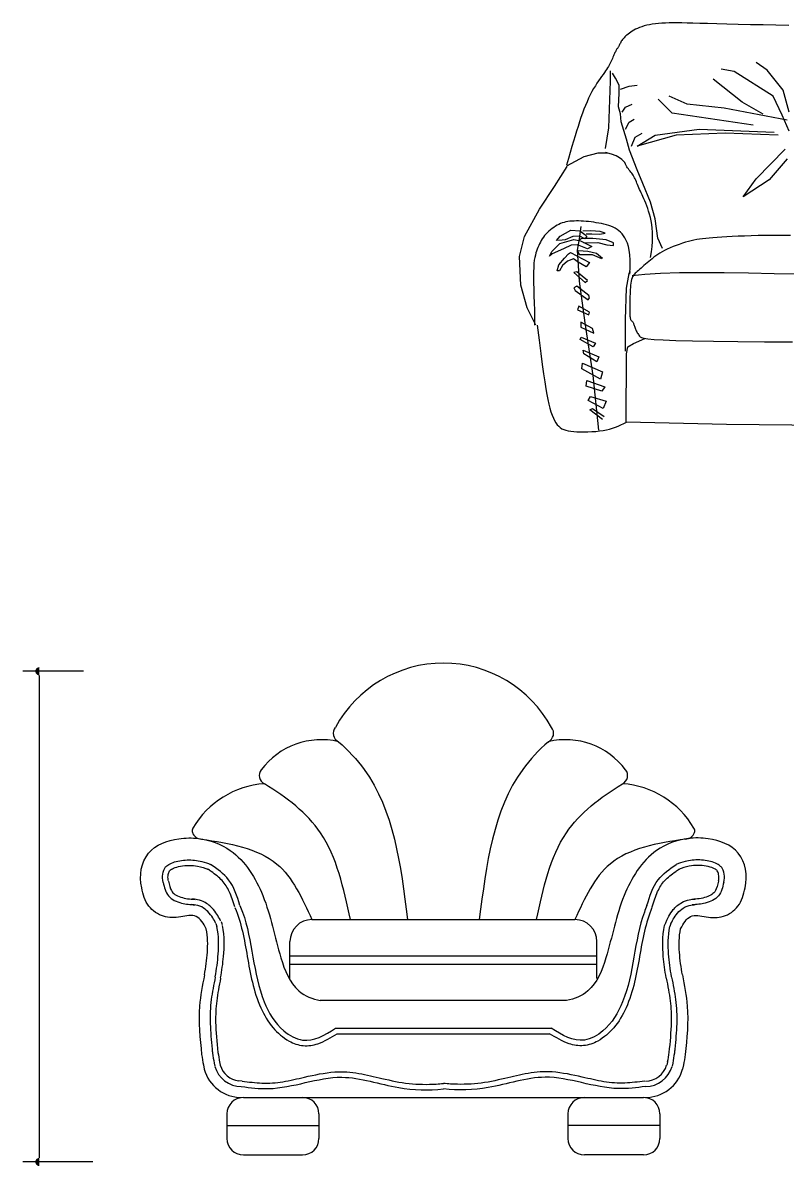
# Model space of a CAD drawing. Header units: inches. Extents: x 11.4 to 53.9, y 10.8 to 35.6.
# Drawn here: x 16.381 to 17.709, y 19.664 to 21.654 of the extents above; entities that cross this region are included whole.
import ezdxf

# ---------------------------------------------------------------- set-up
doc = ezdxf.new("R2010")
doc.units = ezdxf.units.IN
doc.header["$MEASUREMENT"] = 0
doc.layers.add('02', color=2, linetype='Continuous')
doc.layers.add('1', color=1, linetype='Continuous')

msp = doc.modelspace()

# ---------------------------------------------------------------- linework, layer by layer
at = {"layer": '02'}
for p, q in [((16.486, 20.5254), (16.3806, 20.5254)), ((16.7251, 20.0901), (16.7271, 20.0848)), ((16.8831, 20.0935), (17.3405, 20.0935)), ((16.7162, 20.0868), (16.7181, 20.0815)), ((17.5074, 20.0868), (17.5055, 20.0815)), ((16.845, 19.9909), (16.845, 20.0553)), ((17.3786, 19.9909), (17.3786, 20.0553)), ((16.845, 20.0303), (17.3786, 20.0303)), ((16.845, 20.016), (17.3786, 20.016)), ((17.3259, 19.9528), (16.8977, 19.9528)), ((16.9244, 19.9043), (17.2992, 19.9043)), ((16.9271, 19.8947), (17.2965, 19.8947)), ((16.6944, 19.8405), (16.696, 19.8331)), ((16.7132, 19.8437), (16.7144, 19.8381)), ((16.7225, 19.8457), (16.7237, 19.8403)), ((17.5011, 19.8457), (17.5, 19.8403)), ((17.5104, 19.8437), (17.5092, 19.8381)), ((17.5292, 19.8405), (17.5276, 19.8331)), ((16.7616, 19.8124), (16.7561, 19.8127)), ((16.764, 19.7839), (17.4596, 19.7839)), ((16.7354, 19.7553), (16.7354, 19.7125)), ((16.8954, 19.7553), (16.8954, 19.7125)), ((17.3282, 19.7553), (17.3282, 19.7125)), ((17.4882, 19.7553), (17.4882, 19.7125)), ((16.7354, 19.7351), (16.8954, 19.7351)), ((17.4882, 19.7351), (17.3282, 19.7351)), ((16.764, 19.6839), (16.8668, 19.6839)), ((17.4596, 19.6839), (17.3568, 19.6839)), ((16.5024, 19.6717), (16.3806, 19.6717))]:
    msp.add_line(p, q, dxfattribs=at)
for points in [[(17.7123, 21.6491), (17.6899, 21.6494), (17.6675, 21.6499), (17.6455, 21.6503), (17.6245, 21.6508), (17.6048, 21.6513), (17.5869, 21.6518), (17.5712, 21.6522), (17.5576, 21.6526), (17.5457, 21.653), (17.5354, 21.6532), (17.5263, 21.6534), (17.5183, 21.6535), (17.511, 21.6535), (17.5043, 21.6534), (17.4979, 21.6532), (17.4917, 21.6529), (17.4858, 21.6524), (17.4803, 21.6519), (17.4749, 21.6511), (17.4699, 21.6503), (17.4652, 21.6493), (17.4608, 21.6481), (17.4566, 21.6469), (17.4528, 21.6454), (17.4493, 21.6439), (17.446, 21.6423), (17.4429, 21.6406), (17.4401, 21.6389), (17.4375, 21.6372), (17.4351, 21.6355), (17.4329, 21.6339), (17.4309, 21.6323), (17.4291, 21.6307), (17.4274, 21.6291), (17.4259, 21.6275), (17.4245, 21.626), (17.4232, 21.6245), (17.4221, 21.6229), (17.4211, 21.6214), (17.4202, 21.6199), (17.4194, 21.6184), (17.4186, 21.617), (17.4179, 21.6156), (17.4172, 21.6143), (17.4166, 21.6131), (17.416, 21.612), (17.4154, 21.611), (17.4148, 21.61), (17.4142, 21.6091), (17.4135, 21.6082), (17.4129, 21.6072), (17.4122, 21.6061), (17.4115, 21.6049), (17.4107, 21.6034), (17.4099, 21.6018), (17.4091, 21.6), (17.4083, 21.598), (17.4074, 21.5959), (17.4064, 21.5937), (17.4055, 21.5914), (17.4044, 21.5891), (17.4034, 21.5868), (17.4023, 21.5845), (17.4012, 21.5822), (17.3999, 21.5799), (17.3986, 21.5776), (17.3971, 21.5751), (17.3954, 21.5725), (17.3936, 21.5698), (17.3916, 21.5669), (17.3893, 21.5637), (17.3869, 21.5603), (17.3843, 21.5566), (17.3816, 21.5527), (17.3787, 21.5485), (17.3759, 21.5439), (17.3729, 21.5391), (17.37, 21.5339), (17.3671, 21.5284), (17.3643, 21.5226), (17.3615, 21.5164), (17.3588, 21.51), (17.3561, 21.5032), (17.3534, 21.4962), (17.3508, 21.4889), (17.3483, 21.4813), (17.3458, 21.4735), (17.3433, 21.4653), (17.3407, 21.4568), (17.3381, 21.4478), (17.3353, 21.4383), (17.3324, 21.4282), (17.3292, 21.4174), (17.3257, 21.4059)], [(17.7127, 21.4982), (17.7023, 21.5363), (17.6745, 21.571), (17.6554, 21.5848)], [(17.3934, 21.4348), (17.3995, 21.4708), (17.4025, 21.552), (17.4025, 21.57)], [(17.4927, 21.2611), (17.4844, 21.2789), (17.4802, 21.3123), (17.4718, 21.3415), (17.4583, 21.3739), (17.4488, 21.3979), (17.4353, 21.4323), (17.43, 21.4511), (17.4206, 21.4814), (17.4196, 21.495), (17.4164, 21.5075), (17.4175, 21.5315), (17.4175, 21.5451), (17.4112, 21.5576), (17.406, 21.566)], [(17.7127, 21.4652), (17.7006, 21.493), (17.6849, 21.5259), (17.6172, 21.5692), (17.5947, 21.5727)], [(17.4194, 21.538), (17.435, 21.5432), (17.4489, 21.545)], [(17.6676, 21.4947), (17.6311, 21.5155), (17.5808, 21.5554)], [(17.7092, 21.4843), (17.5999, 21.5051), (17.5357, 21.512), (17.5044, 21.5259)], [(17.4228, 21.4982), (17.4281, 21.5068), (17.4402, 21.512)], [(17.6502, 21.4756), (17.5096, 21.4964), (17.4853, 21.5207)], [(17.4281, 21.4687), (17.435, 21.4808), (17.4437, 21.486)], [(17.6936, 21.4583), (17.6016, 21.4618), (17.5166, 21.4583), (17.4489, 21.4392), (17.4801, 21.4583), (17.5565, 21.4687), (17.6867, 21.4635)], [(17.4385, 21.4392), (17.4454, 21.4548), (17.4576, 21.4618)], [(17.3265, 21.4047), (17.3566, 21.4212), (17.3807, 21.4272), (17.3972, 21.4272)], [(17.4718, 21.2455), (17.4735, 21.2553), (17.4747, 21.2646), (17.4753, 21.2733), (17.4755, 21.2814), (17.4753, 21.2891), (17.4748, 21.2962), (17.474, 21.3029), (17.4729, 21.3092), (17.4716, 21.3151), (17.4702, 21.3207), (17.4686, 21.3259), (17.467, 21.3308), (17.4653, 21.3354), (17.4636, 21.3397), (17.4618, 21.3438), (17.4602, 21.3476), (17.4586, 21.3512), (17.4571, 21.3546), (17.4556, 21.3579), (17.4542, 21.361), (17.4529, 21.3639), (17.4517, 21.3668), (17.4505, 21.3695), (17.4494, 21.3721), (17.4483, 21.3747), (17.4472, 21.3772), (17.4462, 21.3796), (17.4451, 21.382), (17.444, 21.3842), (17.4429, 21.3864), (17.4417, 21.3885), (17.4405, 21.3904), (17.4391, 21.3922), (17.4377, 21.394), (17.4363, 21.3958), (17.4348, 21.3975), (17.4333, 21.3993), (17.4319, 21.4012), (17.4306, 21.4032), (17.4294, 21.4054), (17.4283, 21.4078), (17.4269, 21.4103), (17.425, 21.4131), (17.4221, 21.4159), (17.4178, 21.4189), (17.4119, 21.4219), (17.4039, 21.425), (17.3935, 21.4282)], [(17.7092, 21.4167), (17.678, 21.3803), (17.6329, 21.3508), (17.6554, 21.382), (17.7058, 21.434)], [(17.2725, 21.1275), (17.2572, 21.1579), (17.2463, 21.197), (17.2442, 21.247), (17.2529, 21.2818), (17.279, 21.3296), (17.3051, 21.3688), (17.3269, 21.4035)], [(17.4357, 21.2166), (17.4362, 21.2295), (17.4362, 21.2405), (17.4356, 21.2499), (17.4346, 21.2579), (17.4333, 21.2646), (17.4316, 21.2702), (17.4296, 21.2751), (17.4273, 21.2793), (17.425, 21.283), (17.4224, 21.2863), (17.4196, 21.2893), (17.4167, 21.2919), (17.4136, 21.2942), (17.4103, 21.2962), (17.4068, 21.298), (17.403, 21.2996), (17.3991, 21.301), (17.3951, 21.3022), (17.3908, 21.3033), (17.3865, 21.3043), (17.3821, 21.3052), (17.3776, 21.3059), (17.3731, 21.3066), (17.3686, 21.3072), (17.3641, 21.3077), (17.3597, 21.3081), (17.3553, 21.3085), (17.3511, 21.3087), (17.3469, 21.3089), (17.3429, 21.3089), (17.339, 21.3088), (17.3352, 21.3086), (17.3316, 21.3083), (17.3282, 21.3078), (17.3249, 21.3072), (17.3217, 21.3064), (17.3185, 21.3054), (17.3155, 21.3042), (17.3125, 21.3029), (17.3095, 21.3014), (17.3065, 21.2996), (17.3035, 21.2977), (17.3006, 21.2956), (17.2978, 21.2934), (17.295, 21.291), (17.2924, 21.2885), (17.29, 21.2859), (17.2877, 21.2833), (17.2856, 21.2805), (17.2837, 21.2777), (17.282, 21.2748), (17.2804, 21.2719), (17.2789, 21.2689), (17.2775, 21.2659), (17.2762, 21.2628), (17.275, 21.2597), (17.2738, 21.2565), (17.2727, 21.2532), (17.2716, 21.2495), (17.2706, 21.2453), (17.2698, 21.2404), (17.2692, 21.2348), (17.2687, 21.2281), (17.2685, 21.2204), (17.2684, 21.2114), (17.2686, 21.2014), (17.2689, 21.1904), (17.2692, 21.1786), (17.2696, 21.1663), (17.27, 21.1535), (17.2702, 21.1405), (17.2703, 21.1275)], [(17.3818, 20.9449), (17.372, 21.0399), (17.358, 21.1318), (17.3482, 21.2041), (17.345, 21.2582), (17.3482, 21.2776), (17.3515, 21.2992)], [(17.3597, 21.2864), (17.3701, 21.2864), (17.3837, 21.2857), (17.3928, 21.2877), (17.3844, 21.2903), (17.3682, 21.2916), (17.3539, 21.2909)], [(17.7155, 21.2838), (17.7006, 21.2837), (17.6861, 21.2837), (17.6723, 21.2835), (17.6591, 21.2833), (17.6467, 21.283), (17.6351, 21.2826), (17.6241, 21.2822), (17.6139, 21.2817), (17.6045, 21.2812), (17.5957, 21.2807), (17.5877, 21.2802), (17.5804, 21.2796), (17.5738, 21.2791), (17.5678, 21.2785), (17.5623, 21.2779), (17.5571, 21.2772), (17.5522, 21.2764), (17.5474, 21.2755), (17.5426, 21.2744), (17.5376, 21.2731), (17.5325, 21.2717), (17.5272, 21.27), (17.5218, 21.2682), (17.5164, 21.2663), (17.5111, 21.2642), (17.5059, 21.2621), (17.5009, 21.2598), (17.4963, 21.2575), (17.492, 21.2552), (17.488, 21.2529), (17.4843, 21.2505), (17.4809, 21.2481), (17.4776, 21.2456), (17.4745, 21.2432), (17.4716, 21.2408), (17.4687, 21.2383), (17.4659, 21.2359), (17.4631, 21.2335), (17.4604, 21.2311), (17.4578, 21.2288), (17.4553, 21.2266), (17.4529, 21.2246), (17.4508, 21.2227), (17.4488, 21.2209), (17.4469, 21.2194), (17.4453, 21.218), (17.4439, 21.2166), (17.4426, 21.2151), (17.4415, 21.2136), (17.4405, 21.2118), (17.4397, 21.2097), (17.439, 21.2072), (17.4383, 21.2042), (17.4378, 21.2009), (17.4373, 21.1973), (17.437, 21.1934), (17.4367, 21.1895), (17.4364, 21.1855), (17.4362, 21.1816), (17.4361, 21.1778), (17.4359, 21.1743), (17.4358, 21.1709), (17.4358, 21.1678), (17.4357, 21.1648), (17.4357, 21.162), (17.4357, 21.1593), (17.4357, 21.1568), (17.4357, 21.1543), (17.4357, 21.1519), (17.4357, 21.1495), (17.4357, 21.1473), (17.4358, 21.1453), (17.436, 21.1433), (17.4362, 21.1416), (17.4364, 21.14), (17.4368, 21.1387), (17.4372, 21.1376), (17.4378, 21.1367), (17.4384, 21.1359), (17.439, 21.1352), (17.4397, 21.1345), (17.4403, 21.1338), (17.4409, 21.133), (17.4415, 21.1322), (17.442, 21.1311), (17.4425, 21.13), (17.4429, 21.1286), (17.4434, 21.1272), (17.4438, 21.1257), (17.4443, 21.1242), (17.4449, 21.1226), (17.4455, 21.1209), (17.4462, 21.1193), (17.447, 21.1177), (17.4479, 21.1161), (17.4488, 21.1145), (17.4498, 21.113), (17.4508, 21.1115), (17.4518, 21.11), (17.4527, 21.1086), (17.4538, 21.1073), (17.4559, 21.106), (17.46, 21.1049), (17.467, 21.1038), (17.478, 21.1028), (17.494, 21.1018), (17.5159, 21.101), (17.5449, 21.1003), (17.5813, 21.0997), (17.6238, 21.0991), (17.6703, 21.0988), (17.7189, 21.0985)], [(17.3558, 21.2708), (17.3805, 21.2715), (17.3961, 21.2676), (17.4077, 21.2663), (17.4077, 21.2708), (17.3948, 21.276), (17.3714, 21.2786), (17.3526, 21.2786), (17.3474, 21.2754)], [(17.387, 21.243), (17.3707, 21.2501), (17.3487, 21.2501), (17.3461, 21.2546), (17.3467, 21.2572), (17.363, 21.2566), (17.3779, 21.2527), (17.3883, 21.2443)], [(17.4284, 21.0822), (17.4284, 21.1375), (17.4299, 21.192), (17.4346, 21.2177), (17.437, 21.2208)], [(17.4402, 21.2138), (17.4618, 21.2165), (17.4894, 21.2183), (17.5222, 21.2192), (17.5593, 21.2194), (17.5996, 21.2192), (17.6424, 21.2185), (17.6866, 21.2177), (17.7314, 21.2169), (17.7758, 21.2161), (17.8188, 21.2154), (17.8596, 21.2145), (17.8971, 21.2136), (17.9303, 21.2123), (17.9583, 21.2107), (17.9801, 21.2086), (17.9947, 21.206)], [(17.2748, 21.1278), (17.2782, 21.1012), (17.2812, 21.0785), (17.2837, 21.0591), (17.286, 21.0427), (17.288, 21.0289), (17.2898, 21.0171), (17.2916, 21.007), (17.2933, 20.9982), (17.2951, 20.9902), (17.2969, 20.983), (17.2988, 20.9766), (17.3008, 20.9709), (17.3029, 20.9659), (17.3051, 20.9615), (17.3074, 20.9576), (17.3097, 20.9543), (17.3123, 20.9516), (17.315, 20.9493), (17.3179, 20.9474), (17.3212, 20.9459), (17.3248, 20.9447), (17.3288, 20.9437), (17.3333, 20.943), (17.3383, 20.9425), (17.3439, 20.9422), (17.35, 20.942), (17.3565, 20.9419), (17.3631, 20.942), (17.3698, 20.9423), (17.3765, 20.9428), (17.3831, 20.9435), (17.3893, 20.9444), (17.3952, 20.9456), (17.4007, 20.9469), (17.406, 20.9485), (17.411, 20.9502), (17.4158, 20.9521), (17.4205, 20.9542), (17.4252, 20.9564), (17.4299, 20.9587)], [(18.5498, 21.0959), (18.5559, 21.0811), (18.5593, 21.0655), (18.5602, 20.9576), (18.5489, 20.9498), (18.5411, 20.9472), (18.0626, 20.9507), (18.0007, 20.9507), (17.604, 20.955), (17.4295, 20.9587), (17.4299, 21.0777), (17.4325, 21.0898), (17.4421, 21.0959), (17.4619, 21.1046)], [(17.3883, 20.9632), (17.3666, 20.9805), (17.371, 20.9827), (17.3915, 20.9686)]]:
    msp.add_lwpolyline(points, dxfattribs=at)
for points in [[(17.3578, 21.278), (17.3487, 21.2825), (17.337, 21.2819), (17.3234, 21.276), (17.3182, 21.2754), (17.3085, 21.2747), (17.3149, 21.2825), (17.3331, 21.2929), (17.3487, 21.2916), (17.3578, 21.2851), (17.361, 21.2819)], [(17.3701, 21.2643), (17.3623, 21.2605), (17.3448, 21.2676), (17.3338, 21.2669), (17.3208, 21.2605), (17.3007, 21.2514), (17.2961, 21.2475), (17.3, 21.2559), (17.3143, 21.2695), (17.3383, 21.2767), (17.35, 21.2741)], [(17.3656, 21.2365), (17.3597, 21.2293), (17.3461, 21.2371), (17.3377, 21.243), (17.3273, 21.2391), (17.3188, 21.2313), (17.3136, 21.2222), (17.3097, 21.2222), (17.3123, 21.2326), (17.3221, 21.2443), (17.3292, 21.2514), (17.3325, 21.254)], [(17.3623, 21.2052), (17.3439, 21.2204), (17.3385, 21.2193), (17.358, 21.202)], [(17.3645, 21.1793), (17.3439, 21.1955), (17.3385, 21.1923), (17.3407, 21.1879), (17.3634, 21.1717), (17.3656, 21.175)], [(17.3656, 21.1501), (17.3472, 21.1609), (17.345, 21.1545), (17.3645, 21.1458)], [(17.371, 21.122), (17.3504, 21.1328), (17.3504, 21.1242), (17.3731, 21.1134)], [(17.372, 21.0896), (17.3493, 21.1026), (17.3515, 21.1069), (17.3764, 21.0961)], [(17.3785, 21.0637), (17.3558, 21.0777), (17.3547, 21.0842), (17.3818, 21.0723)], [(17.385, 21.0335), (17.3526, 21.0518), (17.3537, 21.0615), (17.3883, 21.0464)], [(17.3926, 21.0205), (17.3872, 21.0129), (17.3601, 21.0216), (17.3612, 21.0313)], [(17.3893, 20.9827), (17.3634, 20.9967), (17.3677, 21.0032), (17.3948, 20.9956)]]:
    msp.add_lwpolyline(points, close=True, dxfattribs=at)
for centre, radius, start, end in [((17.1118, 20.326), 0.2136, 28.3807, 151.6193), ((16.9365, 20.4175), 0.0162, 141.352, 244.0326), ((17.2871, 20.4175), 0.0162, 295.9674, 38.648), ((16.8998, 20.2751), 0.1312, 76.9524, 142.9157), ((17.3238, 20.2751), 0.1312, 37.0843, 103.0476), ((16.8078, 20.3441), 0.0162, 141.352, 244.0326), ((17.4158, 20.3441), 0.0162, 295.9674, 38.648), ((16.8121, 20.1726), 0.1577, 94.3387, 149.4848), ((17.4115, 20.1726), 0.1577, 30.5152, 85.6613), ((16.6844, 20.2478), 0.00953, 149.4848, 197.5532), ((17.5392, 20.2478), 0.00953, 342.4468, 30.5152), ((16.6908, 20.2498), 0.0162, 197.5532, 270.8703), ((17.5328, 20.2498), 0.0162, 269.1297, 342.4468), ((16.8831, 20.0553), 0.0381, 90, 180), ((17.3405, 20.0553), 0.0381, 0, 90), ((16.7604, 19.8506), 0.0667, 195.2713, 270), ((16.7604, 19.8506), 0.0477, 195.2713, 270), ((16.7604, 19.8506), 0.0381, 195.6762, 263.5698), ((17.4632, 19.8506), 0.0381, 270, 344.3238), ((17.4632, 19.8506), 0.0477, 270, 344.7287), ((17.4632, 19.8506), 0.0667, 270, 344.7287), ((16.764, 19.7553), 0.0286, 90, 180), ((16.8668, 19.7553), 0.0286, 0, 90), ((17.3568, 19.7553), 0.0286, 90, 180), ((17.4596, 19.7553), 0.0286, 0, 90), ((16.764, 19.7125), 0.0286, 180, 270), ((16.8668, 19.7125), 0.0286, 270, 0), ((17.3568, 19.7125), 0.0286, 180, 270), ((17.4596, 19.7125), 0.0286, 270, 0)]:
    msp.add_arc(centre, radius, start, end, dxfattribs=at)
for points, knots in [([(16.9294, 20.4029), (16.9461, 20.3879), (17.0224, 20.3078), (17.0374, 20.1888), (17.0494, 20.0935)], [1.100288, 1.100288, 1.100288, 1.100288, 1.807977, 4.657758, 4.657758, 4.657758, 4.657758]), ([(17.2942, 20.4029), (17.2775, 20.3879), (17.2012, 20.3078), (17.1862, 20.1888), (17.1742, 20.0935)], [1.100288, 1.100288, 1.100288, 1.100288, 1.807977, 4.657758, 4.657758, 4.657758, 4.657758]), ([(16.95, 20.0935), (16.9384, 20.1479), (16.917, 20.2471), (16.8395, 20.3057), (16.8007, 20.3295)], [0, 0, 0, 0, 1.674214, 3.055744, 3.055744, 3.055744, 3.055744]), ([(17.2736, 20.0935), (17.2853, 20.1479), (17.3066, 20.2471), (17.3841, 20.3057), (17.4229, 20.3295)], [0, 0, 0, 0, 1.674214, 3.055744, 3.055744, 3.055744, 3.055744]), ([(16.5874, 20.1488), (16.5821, 20.1698), (16.5905, 20.2159), (16.6427, 20.2356), (16.6747, 20.2358), (16.686, 20.2344)], [2.934868, 2.934868, 2.934868, 2.934868, 3.571591, 4.181793, 4.529135, 4.529135, 4.529135, 4.529135]), ([(16.686, 20.2344), (16.706, 20.2319), (16.7566, 20.2131), (16.8067, 20.1308), (16.8217, 20.0429), (16.849, 19.9703), (16.8842, 19.9545), (16.8977, 19.9528)], [4.529135, 4.529135, 4.529135, 4.529135, 5.146469, 6.159574, 7.343367, 8.030641, 8.452209, 8.452209, 8.452209, 8.452209]), ([(17.5377, 20.2344), (17.5176, 20.2319), (17.4671, 20.2131), (17.417, 20.1308), (17.4019, 20.0429), (17.3746, 19.9703), (17.3394, 19.9545), (17.3259, 19.9528)], [4.529135, 4.529135, 4.529135, 4.529135, 5.146469, 6.159574, 7.343367, 8.030641, 8.452209, 8.452209, 8.452209, 8.452209]), ([(17.6362, 20.1488), (17.6415, 20.1698), (17.6331, 20.2159), (17.5809, 20.2356), (17.5489, 20.2358), (17.5377, 20.2344)], [2.934868, 2.934868, 2.934868, 2.934868, 3.571591, 4.181793, 4.529135, 4.529135, 4.529135, 4.529135]), ([(16.6244, 20.1582), (16.6233, 20.1627), (16.623, 20.168), (16.6246, 20.1774), (16.6263, 20.1814), (16.6291, 20.1854), (16.6303, 20.1866), (16.6348, 20.1898), (16.6379, 20.1914), (16.6486, 20.1952), (16.6576, 20.1968), (16.675, 20.1975), (16.6836, 20.1966), (16.6971, 20.1933), (16.7023, 20.1915), (16.7071, 20.1893)], [2.934868, 2.934868, 2.934868, 2.934868, 3.232161, 3.232161, 3.529454, 3.529454, 3.738476, 3.738476, 3.947497, 3.947497, 4.315773, 4.315773, 4.684049, 4.684049, 4.926485, 4.926485, 4.926485, 4.926485]), ([(17.5992, 20.1582), (17.6004, 20.1627), (17.6006, 20.168), (17.5991, 20.1774), (17.5973, 20.1814), (17.5945, 20.1854), (17.5933, 20.1866), (17.5888, 20.1898), (17.5857, 20.1914), (17.5751, 20.1952), (17.566, 20.1968), (17.5486, 20.1975), (17.54, 20.1966), (17.5265, 20.1933), (17.5214, 20.1915), (17.5165, 20.1893)], [2.934868, 2.934868, 2.934868, 2.934868, 3.232161, 3.232161, 3.529454, 3.529454, 3.738476, 3.738476, 3.947497, 3.947497, 4.315773, 4.315773, 4.684049, 4.684049, 4.926485, 4.926485, 4.926485, 4.926485]), ([(16.6336, 20.1606), (16.633, 20.1631), (16.6327, 20.1666), (16.6333, 20.1724), (16.634, 20.1749), (16.6356, 20.1783), (16.6359, 20.1787), (16.6375, 20.18), (16.6396, 20.1815), (16.6458, 20.1842), (16.65, 20.1855), (16.6595, 20.1872), (16.6646, 20.1877), (16.6746, 20.1877), (16.6795, 20.1873), (16.691, 20.1852), (16.6973, 20.1832), (16.7031, 20.1806)], [2.934868, 2.934868, 2.934868, 2.934868, 3.186679, 3.186679, 3.421884, 3.421884, 3.657088, 3.657088, 3.892293, 3.892293, 4.127498, 4.127498, 4.362702, 4.362702, 4.597907, 4.597907, 4.926485, 4.926485, 4.926485, 4.926485]), ([(16.7489, 20.1153), (16.746, 20.1248), (16.7431, 20.134), (16.7361, 20.1495), (16.7323, 20.1557), (16.7218, 20.1668), (16.7152, 20.1719), (16.7059, 20.1785), (16.7038, 20.1799), (16.7016, 20.1814)], [0, 0, 0, 0, 0.3046976, 0.3046976, 0.5833051, 0.5833051, 0.8619126, 0.8619126, 0.9420312, 0.9420312, 0.9420312, 0.9420312]), ([(17.4747, 20.1153), (17.4777, 20.1248), (17.4805, 20.134), (17.4875, 20.1495), (17.4913, 20.1557), (17.5018, 20.1668), (17.5084, 20.1719), (17.5177, 20.1785), (17.5198, 20.1799), (17.522, 20.1814)], [0, 0, 0, 0, 0.3046976, 0.3046976, 0.5833051, 0.5833051, 0.8619126, 0.8619126, 0.9420312, 0.9420312, 0.9420312, 0.9420312]), ([(17.59, 20.1606), (17.5906, 20.1631), (17.5909, 20.1666), (17.5903, 20.1724), (17.5896, 20.1749), (17.588, 20.1783), (17.5877, 20.1787), (17.5861, 20.18), (17.5841, 20.1815), (17.5779, 20.1842), (17.5736, 20.1855), (17.5641, 20.1872), (17.559, 20.1877), (17.549, 20.1877), (17.5441, 20.1873), (17.5326, 20.1852), (17.5263, 20.1832), (17.5205, 20.1806)], [2.934868, 2.934868, 2.934868, 2.934868, 3.186679, 3.186679, 3.421884, 3.421884, 3.657088, 3.657088, 3.892293, 3.892293, 4.127498, 4.127498, 4.362702, 4.362702, 4.597907, 4.597907, 4.926485, 4.926485, 4.926485, 4.926485]), ([(16.6337, 20.1604), (16.6353, 20.1537), (16.6368, 20.1478), (16.6406, 20.141), (16.6423, 20.1392), (16.6477, 20.1354), (16.6512, 20.1337), (16.6627, 20.1299), (16.6709, 20.1292), (16.68, 20.1285)], [0, 0, 0, 0, 0.2068445, 0.2068445, 0.3486603, 0.3486603, 0.4904762, 0.4904762, 0.7799673, 0.7799673, 0.7799673, 0.7799673]), ([(17.5899, 20.1604), (17.5883, 20.1537), (17.5868, 20.1478), (17.5831, 20.141), (17.5813, 20.1392), (17.5759, 20.1354), (17.5724, 20.1337), (17.561, 20.1299), (17.5527, 20.1292), (17.5436, 20.1285)], [0, 0, 0, 0, 0.2068445, 0.2068445, 0.3486603, 0.3486603, 0.4904762, 0.4904762, 0.7799673, 0.7799673, 0.7799673, 0.7799673]), ([(16.6995, 20.0776), (16.6946, 20.0865), (16.6848, 20.1043), (16.6535, 20.0971), (16.6244, 20.0957), (16.5956, 20.1159), (16.5896, 20.1371), (16.5874, 20.1488)], [0, 0, 0, 0, 0.286083, 0.569167, 0.884787, 1.208391, 1.571387, 1.571387, 1.571387, 1.571387]), ([(17.5242, 20.0776), (17.5291, 20.0865), (17.5388, 20.1043), (17.5701, 20.0971), (17.5992, 20.0957), (17.628, 20.1159), (17.634, 20.1371), (17.6362, 20.1488)], [0, 0, 0, 0, 0.286083, 0.569167, 0.884787, 1.208391, 1.571387, 1.571387, 1.571387, 1.571387]), ([(16.7162, 20.0868), (16.7129, 20.0929), (16.7092, 20.1002), (16.6995, 20.1102), (16.696, 20.1131), (16.6872, 20.1176), (16.6824, 20.1187), (16.6768, 20.1193), (16.6755, 20.1194), (16.6742, 20.1194)], [0, 0, 0, 0, 0.1942965, 0.1942965, 0.2752598, 0.2752598, 0.3558626, 0.3558626, 0.3830356, 0.3830356, 0.3830356, 0.3830356]), ([(16.7245, 20.0914), (16.7218, 20.0964), (16.7182, 20.1035), (16.7086, 20.1149), (16.704, 20.1194), (16.6934, 20.1253), (16.6887, 20.1269), (16.6808, 20.1286), (16.6774, 20.1289), (16.6744, 20.129)], [0, 0, 0, 0, 0.1693851, 0.1693851, 0.2666305, 0.2666305, 0.3297537, 0.3297537, 0.3830356, 0.3830356, 0.3830356, 0.3830356]), ([(16.7492, 20.1144), (16.7548, 20.1011), (16.7589, 20.0875), (16.7656, 20.059), (16.7681, 20.0443), (16.776, 19.9995), (16.7813, 19.9689), (16.7998, 19.9276), (16.8067, 19.9157), (16.8234, 19.8963), (16.8326, 19.8881), (16.851, 19.8779), (16.8594, 19.8748), (16.8769, 19.8733), (16.8854, 19.8748), (16.9053, 19.8815), (16.9164, 19.8881), (16.9271, 19.8947)], [0.656991, 0.656991, 0.656991, 0.656991, 1.129833, 1.129833, 1.602676, 1.602676, 2.548361, 2.548361, 2.946693, 2.946693, 3.279188, 3.279188, 3.516034, 3.516034, 3.752881, 3.752881, 4.108831, 4.108831, 4.108831, 4.108831]), ([(16.758, 20.1181), (16.7596, 20.1143), (16.7805, 20.0608), (16.78, 19.9787), (16.8247, 19.9028), (16.8748, 19.8743), (16.9053, 19.8924), (16.9244, 19.9043)], [0.656991, 0.656991, 0.656991, 0.656991, 0.788124, 2.474491, 3.112228, 3.491681, 4.134423, 4.134423, 4.134423, 4.134423]), ([(17.4744, 20.1144), (17.4688, 20.1011), (17.4647, 20.0875), (17.4581, 20.059), (17.4555, 20.0443), (17.4477, 19.9995), (17.4423, 19.9689), (17.4238, 19.9276), (17.4169, 19.9157), (17.4002, 19.8963), (17.391, 19.8881), (17.3727, 19.8779), (17.3642, 19.8748), (17.3467, 19.8733), (17.3383, 19.8748), (17.3183, 19.8815), (17.3072, 19.8881), (17.2965, 19.8947)], [0.656991, 0.656991, 0.656991, 0.656991, 1.129833, 1.129833, 1.602676, 1.602676, 2.548361, 2.548361, 2.946693, 2.946693, 3.279188, 3.279188, 3.516034, 3.516034, 3.752881, 3.752881, 4.108831, 4.108831, 4.108831, 4.108831]), ([(17.4656, 20.1181), (17.464, 20.1143), (17.4431, 20.0608), (17.4436, 19.9787), (17.3989, 19.9028), (17.3488, 19.8743), (17.3184, 19.8924), (17.2992, 19.9043)], [0.656991, 0.656991, 0.656991, 0.656991, 0.788124, 2.474491, 3.112228, 3.491681, 4.134423, 4.134423, 4.134423, 4.134423]), ([(17.4962, 20.0834), (17.5019, 20.0964), (17.5054, 20.1035), (17.515, 20.1149), (17.5196, 20.1194), (17.5302, 20.1253), (17.5349, 20.1269), (17.5428, 20.1286), (17.5462, 20.1289), (17.5492, 20.129)], [0, 0, 0, 0, 0.1693851, 0.1693851, 0.2666305, 0.2666305, 0.3297537, 0.3297537, 0.3830356, 0.3830356, 0.3830356, 0.3830356]), ([(17.5074, 20.0868), (17.5108, 20.0929), (17.5144, 20.1002), (17.5241, 20.1102), (17.5276, 20.1131), (17.5365, 20.1176), (17.5412, 20.1187), (17.5468, 20.1193), (17.5481, 20.1194), (17.5495, 20.1194)], [0, 0, 0, 0, 0.1942965, 0.1942965, 0.2752598, 0.2752598, 0.3558626, 0.3558626, 0.3830356, 0.3830356, 0.3830356, 0.3830356]), ([(16.6963, 19.9971), (16.6986, 20.0103), (16.7023, 20.0369), (16.7024, 20.0633), (16.6995, 20.0776)], [0.5601477, 0.5601477, 0.5601477, 0.5601477, 0.9803654, 1.4139876, 1.4139876, 1.4139876, 1.4139876]), ([(16.7151, 19.9939), (16.7174, 20.007), (16.7192, 20.0202), (16.7214, 20.0484), (16.7217, 20.0642), (16.7181, 20.0815)], [0.5601477, 0.5601477, 0.5601477, 0.5601477, 0.9656711, 0.9656711, 1.4139876, 1.4139876, 1.4139876, 1.4139876]), ([(16.7245, 19.9922), (16.7266, 20.0044), (16.7284, 20.0168), (16.7309, 20.0457), (16.7316, 20.0635), (16.7275, 20.0834)], [0.5601477, 0.5601477, 0.5601477, 0.5601477, 0.9315264, 0.9315264, 1.4139876, 1.4139876, 1.4139876, 1.4139876]), ([(17.4991, 19.9922), (17.497, 20.0044), (17.4952, 20.0168), (17.4927, 20.0457), (17.492, 20.0635), (17.4962, 20.0834)], [0.5601477, 0.5601477, 0.5601477, 0.5601477, 0.9315264, 0.9315264, 1.4139876, 1.4139876, 1.4139876, 1.4139876]), ([(17.5085, 19.9939), (17.5062, 20.007), (17.5044, 20.0202), (17.5022, 20.0484), (17.5019, 20.0642), (17.5055, 20.0815)], [0.5601477, 0.5601477, 0.5601477, 0.5601477, 0.9656711, 0.9656711, 1.4139876, 1.4139876, 1.4139876, 1.4139876]), ([(17.5273, 19.9971), (17.525, 20.0103), (17.5213, 20.0369), (17.5212, 20.0633), (17.5242, 20.0776)], [0.5601477, 0.5601477, 0.5601477, 0.5601477, 0.9803654, 1.4139876, 1.4139876, 1.4139876, 1.4139876]), ([(16.7151, 19.9934), (16.7124, 19.98), (16.7098, 19.9669), (16.7064, 19.9402), (16.7059, 19.9265), (16.7068, 19.8979), (16.7081, 19.8833), (16.7098, 19.8658), (16.7101, 19.8634), (16.7103, 19.861)], [0, 0, 0, 0, 0.430228, 0.430228, 0.904869, 0.904869, 1.379509, 1.379509, 1.455307, 1.455307, 1.455307, 1.455307]), ([(16.7244, 19.9916), (16.7217, 19.9778), (16.7191, 19.9646), (16.716, 19.9397), (16.7155, 19.9276), (16.7162, 19.8982), (16.7179, 19.8805), (16.7198, 19.8623)], [0, 0, 0, 0, 0.43918, 0.43918, 0.87836, 0.87836, 1.452369, 1.452369, 1.452369, 1.452369]), ([(17.4992, 19.9916), (17.5019, 19.9778), (17.5045, 19.9646), (17.5076, 19.9397), (17.5081, 19.9276), (17.5074, 19.8981), (17.5057, 19.8804), (17.5038, 19.862)], [0, 0, 0, 0, 0.43918, 0.43918, 0.87836, 0.87836, 1.455307, 1.455307, 1.455307, 1.455307]), ([(17.5086, 19.9934), (17.5112, 19.98), (17.5138, 19.9669), (17.5172, 19.9402), (17.5178, 19.9265), (17.5169, 19.8979), (17.5155, 19.8833), (17.5138, 19.8658), (17.5136, 19.8634), (17.5133, 19.861)], [0, 0, 0, 0, 0.430228, 0.430228, 0.904869, 0.904869, 1.379509, 1.379509, 1.455307, 1.455307, 1.455307, 1.455307]), ([(16.7604, 19.803), (16.7761, 19.801), (16.8348, 19.7934), (16.9261, 19.8343), (17.0256, 19.7976), (17.086, 19.7961), (17.1118, 19.7988)], [0, 0, 0, 0, 0.495518, 1.850423, 2.90462, 3.715237, 3.715237, 3.715237, 3.715237]), ([(16.7616, 19.8124), (16.7735, 19.8109), (16.785, 19.8094), (16.8086, 19.8085), (16.8205, 19.8094), (16.8452, 19.8134), (16.8577, 19.8164), (16.8876, 19.8232), (16.905, 19.827), (16.9368, 19.8292), (16.9509, 19.8281), (16.9782, 19.8236), (16.9916, 19.8203), (17.0207, 19.8133), (17.0362, 19.81), (17.0677, 19.8066), (17.0835, 19.8063), (17.1035, 19.8076), (17.1076, 19.808), (17.1118, 19.8084)], [0, 0, 0, 0, 0.374157, 0.374157, 0.779101, 0.779101, 1.184045, 1.184045, 1.725965, 1.725965, 2.149094, 2.149094, 2.572224, 2.572224, 3.081571, 3.081571, 3.590917, 3.590917, 3.725977, 3.725977, 3.725977, 3.725977]), ([(17.462, 19.8124), (17.4502, 19.8109), (17.4386, 19.8094), (17.4151, 19.8085), (17.4031, 19.8094), (17.3785, 19.8134), (17.3659, 19.8164), (17.3361, 19.8232), (17.3186, 19.827), (17.2868, 19.8292), (17.2727, 19.8281), (17.2454, 19.8236), (17.232, 19.8203), (17.2029, 19.8133), (17.1874, 19.81), (17.156, 19.8066), (17.1401, 19.8063), (17.1201, 19.8076), (17.116, 19.808), (17.1118, 19.8084)], [0, 0, 0, 0, 0.374157, 0.374157, 0.779101, 0.779101, 1.184045, 1.184045, 1.725965, 1.725965, 2.149094, 2.149094, 2.572224, 2.572224, 3.081571, 3.081571, 3.590917, 3.590917, 3.725977, 3.725977, 3.725977, 3.725977]), ([(17.4632, 19.803), (17.4475, 19.801), (17.3889, 19.7934), (17.2976, 19.8343), (17.198, 19.7976), (17.1376, 19.7961), (17.1118, 19.7988)], [0, 0, 0, 0, 0.495518, 1.850423, 2.90462, 3.715237, 3.715237, 3.715237, 3.715237])]:
    msp.add_open_spline(points, degree=3, knots=knots, dxfattribs=at)
for points in [[(16.691, 20.2336), (16.8221, 20.1901), (16.8831, 20.0935)], [(17.5326, 20.2336), (17.4015, 20.1901), (17.3405, 20.0935)], [(16.758, 20.1181), (16.7384, 20.1626), (16.7071, 20.1893)], [(17.4656, 20.1181), (17.4852, 20.1626), (17.5165, 20.1893)], [(16.6244, 20.1582), (16.6338, 20.1346), (16.6565, 20.1221), (16.6793, 20.119)], [(17.5992, 20.1582), (17.5899, 20.1346), (17.5671, 20.1221), (17.5443, 20.119)], [(16.6963, 19.9971), (16.6879, 19.943), (16.6914, 19.8585)], [(17.5273, 19.9971), (17.5358, 19.943), (17.5322, 19.8585)]]:
    msp.add_spline(points, degree=3, dxfattribs=at)
for points in [[(16.6914, 19.8585), (16.6924, 19.8525), (16.6934, 19.8465), (16.6944, 19.8405)], [(16.7103, 19.861), (16.7112, 19.8553), (16.7122, 19.8495), (16.7132, 19.8437)], [(16.7198, 19.8623), (16.7207, 19.8567), (16.7216, 19.851), (16.7226, 19.8453)], [(17.5039, 19.8625), (17.503, 19.8569), (17.502, 19.8511), (17.501, 19.8453)], [(17.5133, 19.861), (17.5124, 19.8553), (17.5114, 19.8495), (17.5104, 19.8437)], [(17.5322, 19.8585), (17.5313, 19.8525), (17.5302, 19.8465), (17.5292, 19.8405)]]:
    msp.add_open_spline(points, degree=3, dxfattribs=at)
at = {"layer": '1'}
msp.add_line((16.4095, 19.6789), (16.4095, 20.5182), dxfattribs=at)
msp.add_lwpolyline([(16.4095, 20.529, 0.00722, 0.00722, 1), (16.4095, 20.5218, 0, 0, 0)], format="xyseb", dxfattribs=at)
at = {"layer": '1', "const_width": 0.00723}
msp.add_lwpolyline([(16.4095, 19.6753, 1), (16.4095, 19.6681, 1)], format="xyb", dxfattribs=at)

doc.saveas('drawing.dxf')
